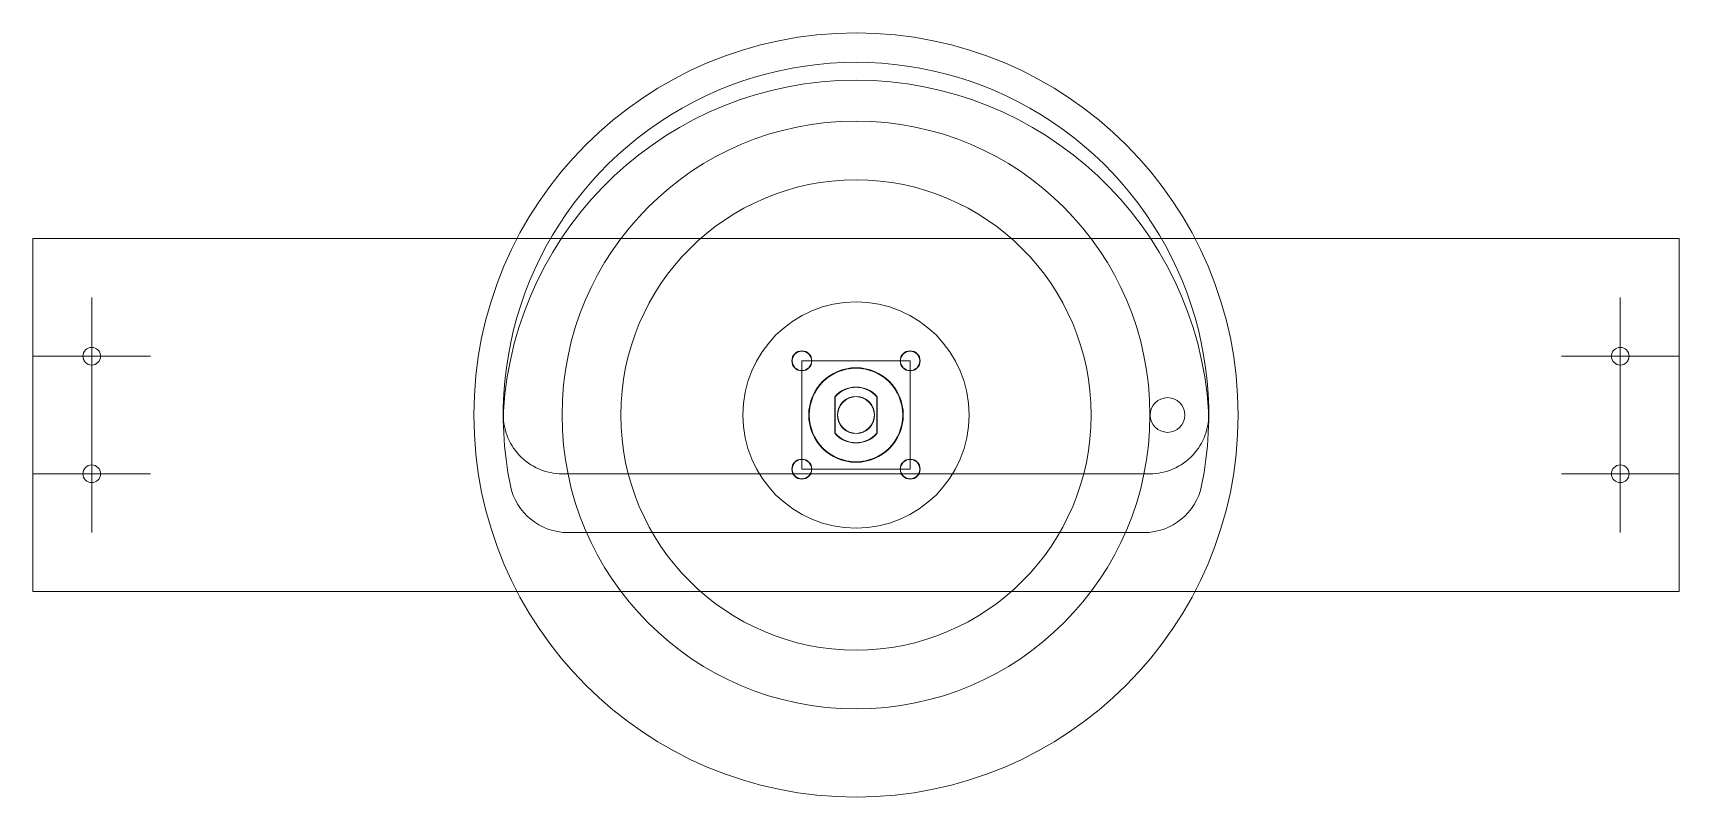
# Model space of a CAD drawing. Header units: millimetres. Extents: x -140 to 140, y -65 to 65.
import ezdxf

# ---------------------------------------------------------------- set-up
doc = ezdxf.new("R2010")
doc.units = ezdxf.units.MM
for name, color, linetype, lineweight, true_color in [('guides', 1, 'CONTINUOUS', 0, 0xff0000), ('mounting', 7, 'CONTINUOUS', 0, 0x000000), ('pulley_inside', 7, 'CONTINUOUS', 0, 0x000000), ('pulley_inside2', 7, 'CONTINUOUS', 0, 0x000000), ('pulley_out', 7, 'CONTINUOUS', 0, 0x000000), ('pulley_out2', 7, 'CONTINUOUS', 0, 0x000000), ('pulley_rim', 7, 'CONTINUOUS', 0, 0x000000)]:
    doc.layers.add(name, color=color, linetype=linetype, lineweight=lineweight, true_color=true_color)

msp = doc.modelspace()

# ---------------------------------------------------------------- linework, layer by layer
at = {"layer": 'guides'}
for p, q in [((-140, 30), (-140, -30)), ((-140, 30), (140, 30)), ((140, 30), (140, -30)), ((-130, 20), (-130, -20)), ((130, 20), (130, -20)), ((-140, 10), (-120, 10)), ((-9.21, 9.21), (-9.21, -9.21)), ((-9.21, 9.21), (9.21, 9.21)), ((9.21, 9.21), (9.21, -9.21)), ((140, 10), (120, 10)), ((-3.62, 3.1), (-3.62, -3.1)), ((3.62, 3.1), (3.62, -3.1)), ((-120, -10), (-140, -10)), ((-9.21, -9.21), (9.21, -9.21)), ((120, -10), (140, -10)), ((140, -30), (-140, -30))]:
    msp.add_line(p, q, dxfattribs=at)
for centre, radius in [((0, 0), 19.25), ((-9.21, 9.21), 1.65), ((9.21, 9.21), 1.65), ((0, 0), 7.94), ((0, 0), 3.17), ((-9.21, -9.21), 1.65), ((9.21, -9.21), 1.65)]:
    msp.add_circle(centre, radius, dxfattribs=at)
for start, end in [(40.5358, 139.4642), (220.5358, 319.4642)]:
    msp.add_arc((0, 0), 4.76, start, end, dxfattribs=at)
at = {"layer": 'mounting'}
for p, q in [((-140, 30), (140, 30)), ((-140, -30), (-140, 30)), ((140, 30), (140, -30)), ((140, -30), (-140, -30))]:
    msp.add_line(p, q, dxfattribs=at)
for centre, radius in [((-130, 10), 1.5), ((130, 10), 1.5), ((-9.21, 9.21), 1.7), ((9.21, 9.21), 1.7), ((0, 0), 8.04), ((-9.21, -9.21), 1.7), ((9.21, -9.21), 1.7), ((-130, -10), 1.5), ((130, -10), 1.5)]:
    msp.add_circle(centre, radius, dxfattribs=at)
at = {"layer": 'pulley_inside'}
for p, q in [((-3.57, 3.08), (-3.57, -3.08)), ((3.57, 3.08), (3.57, -3.08))]:
    msp.add_line(p, q, dxfattribs=at)
msp.add_circle((0, 0), 50, dxfattribs=at)
for start, end in [(40.7598, 139.2402), (220.7598, 319.2402)]:
    msp.add_arc((0, 0), 4.71, start, end, dxfattribs=at)
at = {"layer": 'pulley_inside2'}
for p, q in [((-3.57, 3.08), (-3.57, -3.08)), ((3.57, 3.08), (3.57, -3.08))]:
    msp.add_line(p, q, dxfattribs=at)
msp.add_circle((0, 0), 40, dxfattribs=at)
for start, end in [(40.7598, 139.2402), (220.7598, 319.2402)]:
    msp.add_arc((0, 0), 4.71, start, end, dxfattribs=at)
at = {"layer": 'pulley_out'}
msp.add_line((-48.99, -20), (48.99, -20), dxfattribs=at)
for centre, radius in [((0, 0), 3.12), ((53, 0), 2.95), ((53, 0), 2.95)]:
    msp.add_circle(centre, radius, dxfattribs=at)
for centre, radius, start, end in [((0, 0), 60, 348.463, 191.537), ((-48.99, -10), 10, 191.537, 270), ((48.99, -10), 10, 270, 348.463)]:
    msp.add_arc(centre, radius, start, end, dxfattribs=at)
at = {"layer": 'pulley_out2'}
msp.add_line((-49.98, -10), (49.98, -10), dxfattribs=at)
for centre, radius in [((0, 0), 3.12), ((53, 0), 2.95)]:
    msp.add_circle(centre, radius, dxfattribs=at)
for centre, radius, start, end in [((0, -3.12), 60.08, 3.5775, 176.4225), ((-49.98, 0), 10, 176.4225, 270), ((49.98, 0), 10, 270, 3.5775)]:
    msp.add_arc(centre, radius, start, end, dxfattribs=at)
at = {"layer": 'pulley_rim'}
for p, q in [((-3.57, 3.08), (-3.57, -3.08)), ((3.57, 3.08), (3.57, -3.08))]:
    msp.add_line(p, q, dxfattribs=at)
for centre, radius in [((0, 0), 65), ((53, 0), 2.95)]:
    msp.add_circle(centre, radius, dxfattribs=at)
for start, end in [(40.7598, 139.2402), (220.7598, 319.2402)]:
    msp.add_arc((0, 0), 4.71, start, end, dxfattribs=at)

doc.saveas('drawing.dxf')
